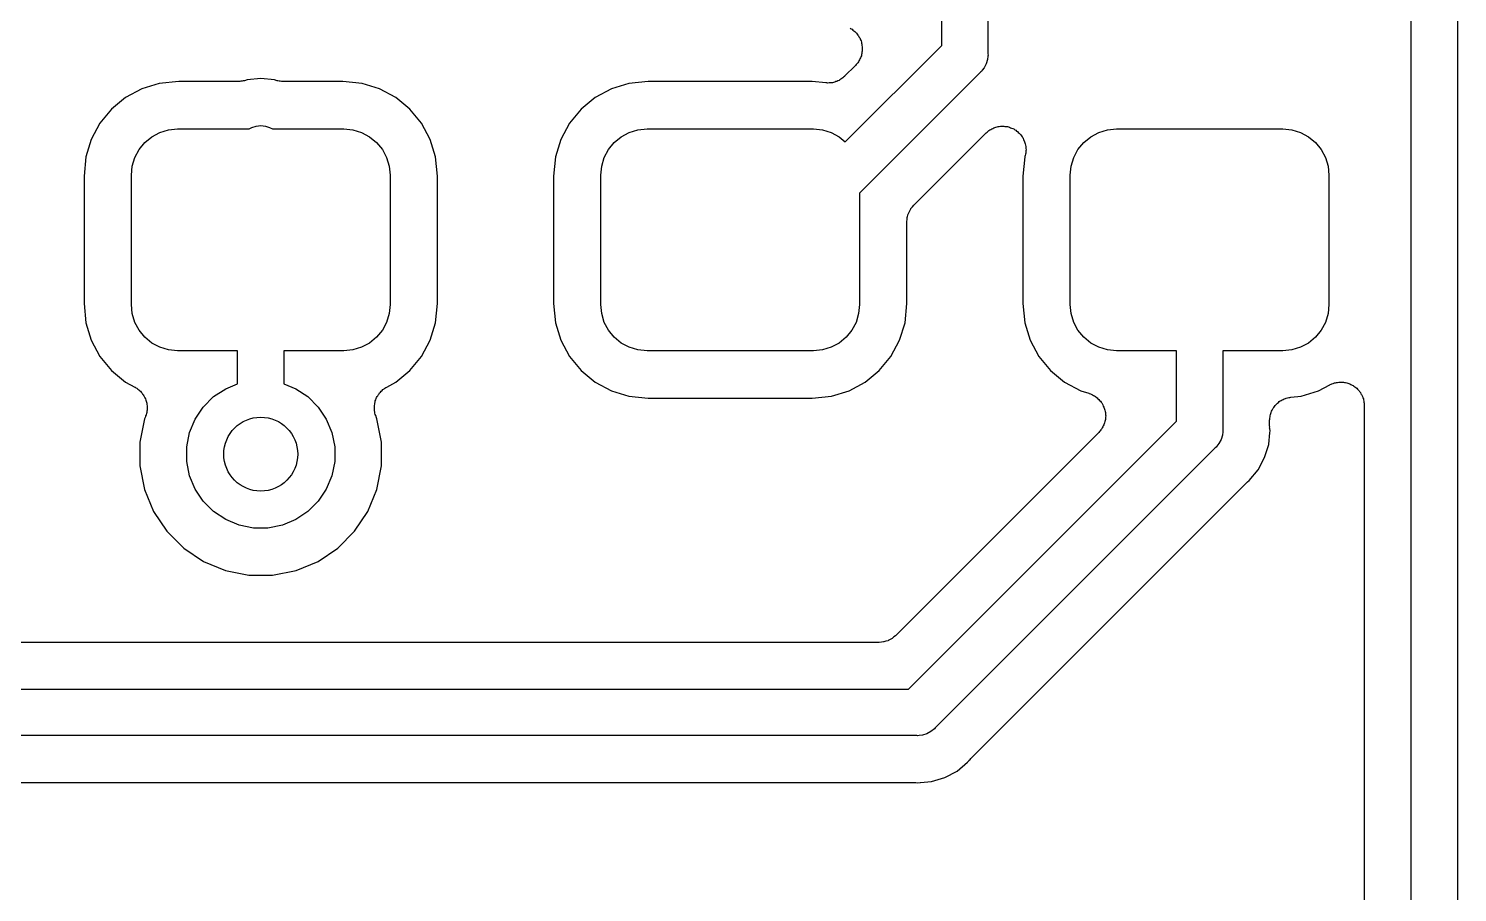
# Model space of a CAD drawing. Extents: x 94.3 to 145.3, y -143.8 to -113.4.
# Drawn here: x 127.65 to 135.38, y -137.75 to -133.08 of the extents above; entities that cross this region are included whole.
import ezdxf

# ---------------------------------------------------------------- set-up
doc = ezdxf.new("R2010")
doc.units = 0
doc.layers.add('BLACK', color=7, linetype='CONTINUOUS')

msp = doc.modelspace()

# ---------------------------------------------------------------- linework, layer by layer
at = {"layer": 'BLACK', "linetype": 'CONTINUOUS'}
for p, q in [((135.13, -140.791), (135.13, -120.148)), ((135.38, -120.194), (135.38, -140.837)), ((132.59, -133.171), (132.59, -129.286)), ((132.84, -129.286), (132.84, -133.217)), ((132.094, -133.078), (132.099, -133.081)), ((132.099, -133.081), (132.105, -133.084)), ((132.105, -133.084), (132.109, -133.088)), ((132.109, -133.088), (132.115, -133.092)), ((132.115, -133.092), (132.119, -133.096)), ((132.119, -133.096), (132.124, -133.1)), ((132.124, -133.1), (132.128, -133.105)), ((132.128, -133.105), (132.132, -133.11)), ((132.132, -133.11), (132.135, -133.115)), ((132.135, -133.115), (132.139, -133.119)), ((132.139, -133.119), (132.142, -133.125)), ((132.142, -133.125), (132.146, -133.13)), ((132.146, -133.13), (132.148, -133.136)), ((132.068, -133.693), (132.59, -133.171)), ((132.148, -133.136), (132.151, -133.141)), ((132.151, -133.141), (132.153, -133.147)), ((132.153, -133.147), (132.155, -133.153)), ((132.155, -133.153), (132.156, -133.159)), ((132.156, -133.159), (132.158, -133.165)), ((132.158, -133.165), (132.158, -133.171)), ((132.158, -133.171), (132.16, -133.178)), ((132.16, -133.202), (132.158, -133.208)), ((132.158, -133.208), (132.158, -133.214)), ((132.16, -133.178), (132.16, -133.184)), ((132.16, -133.184), (132.16, -133.19)), ((132.16, -133.19), (132.16, -133.196)), ((132.16, -133.196), (132.16, -133.202)), ((132.123, -133.279), (132.064, -133.338)), ((132.127, -133.274), (132.123, -133.279)), ((132.131, -133.27), (132.127, -133.274)), ((132.135, -133.265), (132.131, -133.27)), ((132.139, -133.26), (132.135, -133.265)), ((132.142, -133.255), (132.139, -133.26)), ((132.145, -133.249), (132.142, -133.255)), ((132.147, -133.244), (132.145, -133.249)), ((132.15, -133.238), (132.147, -133.244)), ((132.152, -133.232), (132.15, -133.238)), ((132.155, -133.227), (132.152, -133.232)), ((132.156, -133.22), (132.155, -133.227)), ((132.158, -133.214), (132.156, -133.22)), ((132.831, -133.271), (132.819, -133.293)), ((132.838, -133.248), (132.831, -133.27)), ((132.831, -133.27), (132.831, -133.271)), ((132.84, -133.229), (132.838, -133.248)), ((132.84, -133.217), (132.841, -133.223)), ((132.841, -133.223), (132.84, -133.229)), ((132.84, -133.229), (132.84, -133.229)), ((128.81, -133.363), (128.805, -133.365)), ((128.815, -133.362), (128.81, -133.363)), ((128.817, -133.362), (128.815, -133.362)), ((128.831, -133.357), (128.817, -133.362)), ((128.905, -133.35), (128.831, -133.357)), ((128.979, -133.357), (128.905, -133.35)), ((128.993, -133.362), (128.979, -133.357)), ((128.998, -133.363), (128.993, -133.362)), ((129.004, -133.364), (128.998, -133.363)), ((132.028, -133.363), (132.022, -133.366)), ((132.034, -133.36), (132.028, -133.363)), ((132.039, -133.357), (132.034, -133.36)), ((132.044, -133.354), (132.039, -133.357)), ((132.049, -133.35), (132.044, -133.354)), ((132.055, -133.346), (132.049, -133.35)), ((132.059, -133.343), (132.055, -133.346)), ((132.063, -133.339), (132.059, -133.343)), ((132.064, -133.338), (132.063, -133.339)), ((132.799, -133.316), (132.145, -133.97)), ((132.804, -133.312), (132.799, -133.316)), ((132.809, -133.305), (132.804, -133.312)), ((132.819, -133.293), (132.809, -133.305)), ((128.262, -133.406), (128.174, -133.453)), ((128.356, -133.377), (128.262, -133.406)), ((128.461, -133.367), (128.356, -133.377)), ((128.78, -133.367), (128.461, -133.367)), ((128.785, -133.367), (128.78, -133.367)), ((128.791, -133.367), (128.785, -133.367)), ((128.798, -133.365), (128.791, -133.367)), ((128.805, -133.365), (128.798, -133.365)), ((129.011, -133.365), (129.004, -133.364)), ((129.017, -133.367), (129.011, -133.365)), ((129.023, -133.367), (129.017, -133.367)), ((129.028, -133.367), (129.023, -133.367)), ((129.03, -133.367), (129.028, -133.367)), ((129.349, -133.367), (129.03, -133.367)), ((129.454, -133.377), (129.349, -133.367)), ((129.548, -133.406), (129.454, -133.377)), ((129.636, -133.453), (129.548, -133.406)), ((130.802, -133.406), (130.714, -133.453)), ((130.896, -133.377), (130.802, -133.406)), ((131.001, -133.367), (130.896, -133.377)), ((131.889, -133.367), (131.001, -133.367)), ((131.962, -133.374), (131.889, -133.367)), ((131.968, -133.374), (131.962, -133.374)), ((131.973, -133.375), (131.968, -133.374)), ((131.98, -133.374), (131.973, -133.375)), ((131.987, -133.374), (131.98, -133.374)), ((131.992, -133.373), (131.987, -133.374)), ((131.998, -133.373), (131.992, -133.373)), ((132.004, -133.371), (131.998, -133.373)), ((132.011, -133.37), (132.004, -133.371)), ((132.016, -133.367), (132.011, -133.37)), ((132.022, -133.366), (132.016, -133.367)), ((128.098, -133.516), (128.035, -133.592)), ((128.174, -133.453), (128.098, -133.516)), ((129.712, -133.516), (129.636, -133.453)), ((129.775, -133.592), (129.712, -133.516)), ((130.638, -133.516), (130.575, -133.592)), ((130.714, -133.453), (130.638, -133.516)), ((128.035, -133.592), (127.988, -133.68)), ((129.822, -133.68), (129.775, -133.592)), ((130.575, -133.592), (130.528, -133.68)), ((128.278, -133.696), (128.316, -133.665)), ((128.316, -133.665), (128.359, -133.642)), ((128.359, -133.642), (128.406, -133.628)), ((128.406, -133.628), (128.455, -133.623)), ((128.455, -133.623), (128.842, -133.623)), ((128.842, -133.623), (128.857, -133.615)), ((128.857, -133.615), (128.88, -133.608)), ((128.88, -133.608), (128.905, -133.605)), ((128.905, -133.605), (128.93, -133.608)), ((128.93, -133.608), (128.953, -133.615)), ((128.953, -133.615), (128.968, -133.623)), ((128.968, -133.623), (129.355, -133.623)), ((129.355, -133.623), (129.404, -133.628)), ((129.404, -133.628), (129.451, -133.642)), ((129.451, -133.642), (129.494, -133.665)), ((129.494, -133.665), (129.532, -133.696)), ((130.818, -133.696), (130.856, -133.665)), ((130.856, -133.665), (130.899, -133.642)), ((130.899, -133.642), (130.946, -133.628)), ((130.946, -133.628), (130.995, -133.623)), ((130.995, -133.623), (131.895, -133.623)), ((131.895, -133.623), (131.944, -133.628)), ((131.944, -133.628), (131.991, -133.642)), ((131.991, -133.642), (132.034, -133.665)), ((132.034, -133.665), (132.068, -133.693)), ((132.438, -134.036), (132.829, -133.645)), ((132.829, -133.645), (132.83, -133.644)), ((132.83, -133.644), (132.835, -133.64)), ((132.835, -133.64), (132.839, -133.636)), ((132.839, -133.636), (132.845, -133.632)), ((132.845, -133.632), (132.85, -133.628)), ((132.85, -133.628), (132.855, -133.625)), ((132.855, -133.625), (132.86, -133.622)), ((132.86, -133.622), (132.866, -133.62)), ((132.866, -133.62), (132.872, -133.617)), ((132.872, -133.617), (132.877, -133.615)), ((132.877, -133.615), (132.883, -133.613)), ((132.883, -133.613), (132.889, -133.612)), ((132.889, -133.612), (132.895, -133.61)), ((132.895, -133.61), (132.901, -133.609)), ((132.901, -133.609), (132.907, -133.608)), ((132.907, -133.608), (132.914, -133.608)), ((132.914, -133.608), (132.92, -133.608)), ((132.92, -133.608), (132.926, -133.608)), ((132.926, -133.608), (132.932, -133.609)), ((132.932, -133.609), (132.938, -133.61)), ((132.938, -133.61), (132.945, -133.61)), ((132.945, -133.61), (132.951, -133.612)), ((132.951, -133.612), (132.957, -133.614)), ((132.957, -133.614), (132.962, -133.616)), ((132.962, -133.616), (132.968, -133.618)), ((132.968, -133.618), (132.974, -133.621)), ((132.974, -133.621), (132.979, -133.623)), ((132.979, -133.623), (132.985, -133.627)), ((132.985, -133.627), (132.99, -133.63)), ((132.99, -133.63), (132.995, -133.634)), ((132.995, -133.634), (133, -133.637)), ((133, -133.637), (133.004, -133.642)), ((133.004, -133.642), (133.009, -133.646)), ((133.009, -133.646), (133.013, -133.65)), ((133.013, -133.65), (133.017, -133.655)), ((133.017, -133.655), (133.021, -133.66)), ((133.021, -133.66), (133.025, -133.665)), ((133.025, -133.665), (133.028, -133.67)), ((133.028, -133.67), (133.031, -133.675)), ((133.358, -133.696), (133.396, -133.665)), ((133.396, -133.665), (133.439, -133.642)), ((133.439, -133.642), (133.486, -133.628)), ((133.486, -133.628), (133.535, -133.623)), ((133.535, -133.623), (134.435, -133.623)), ((134.435, -133.623), (134.484, -133.628)), ((134.484, -133.628), (134.531, -133.642)), ((134.531, -133.642), (134.574, -133.665)), ((134.574, -133.665), (134.612, -133.696)), ((127.988, -133.68), (127.959, -133.774)), ((128.224, -133.777), (128.247, -133.734)), ((128.247, -133.734), (128.278, -133.696)), ((129.532, -133.696), (129.563, -133.734)), ((129.563, -133.734), (129.586, -133.777)), ((129.851, -133.774), (129.822, -133.68)), ((130.528, -133.68), (130.499, -133.774)), ((130.764, -133.777), (130.787, -133.734)), ((130.787, -133.734), (130.818, -133.696)), ((133.031, -133.675), (133.033, -133.681)), ((133.033, -133.681), (133.036, -133.687)), ((133.036, -133.687), (133.038, -133.693)), ((133.038, -133.693), (133.04, -133.698)), ((133.04, -133.698), (133.042, -133.704)), ((133.042, -133.704), (133.043, -133.711)), ((133.043, -133.711), (133.044, -133.717)), ((133.044, -133.717), (133.045, -133.723)), ((133.045, -133.747), (133.044, -133.754)), ((133.045, -133.723), (133.045, -133.729)), ((133.045, -133.729), (133.046, -133.735)), ((133.046, -133.735), (133.045, -133.741)), ((133.045, -133.741), (133.045, -133.747)), ((133.304, -133.777), (133.327, -133.734)), ((133.327, -133.734), (133.358, -133.696)), ((134.612, -133.696), (134.643, -133.734)), ((134.643, -133.734), (134.666, -133.777)), ((127.959, -133.774), (127.949, -133.879)), ((128.205, -133.873), (128.21, -133.824)), ((128.21, -133.824), (128.224, -133.777)), ((129.586, -133.777), (129.6, -133.824)), ((129.6, -133.824), (129.605, -133.873)), ((129.861, -133.879), (129.851, -133.774)), ((130.499, -133.774), (130.489, -133.879)), ((130.745, -133.873), (130.75, -133.824)), ((130.75, -133.824), (130.764, -133.777)), ((133.039, -133.774), (133.029, -133.879)), ((133.04, -133.772), (133.039, -133.774)), ((133.042, -133.766), (133.04, -133.772)), ((133.043, -133.76), (133.042, -133.766)), ((133.044, -133.754), (133.043, -133.76)), ((133.285, -133.873), (133.29, -133.824)), ((133.29, -133.824), (133.304, -133.777)), ((134.666, -133.777), (134.68, -133.824)), ((134.68, -133.824), (134.685, -133.873)), ((127.949, -133.879), (127.949, -134.567)), ((128.205, -134.573), (128.205, -133.873)), ((129.605, -133.873), (129.605, -134.573)), ((129.861, -134.567), (129.861, -133.879)), ((130.489, -133.879), (130.489, -134.567)), ((130.745, -134.573), (130.745, -133.873)), ((133.029, -133.879), (133.029, -134.567)), ((133.285, -134.573), (133.285, -133.873)), ((134.685, -133.873), (134.685, -134.573)), ((132.145, -133.97), (132.145, -134.573)), ((132.417, -134.065), (132.422, -134.055)), ((132.422, -134.055), (132.423, -134.055)), ((132.423, -134.054), (132.431, -134.045)), ((132.423, -134.055), (132.423, -134.054)), ((132.431, -134.045), (132.438, -134.036)), ((132.401, -134.124), (132.402, -134.112)), ((132.401, -134.125), (132.401, -134.124)), ((132.401, -134.126), (132.401, -134.125)), ((132.401, -134.125), (132.401, -134.125)), ((132.401, -134.125), (132.401, -134.125)), ((132.401, -134.567), (132.401, -134.126)), ((132.402, -134.112), (132.403, -134.101)), ((132.403, -134.101), (132.404, -134.1)), ((132.404, -134.099), (132.407, -134.088)), ((132.404, -134.1), (132.404, -134.099)), ((132.407, -134.088), (132.411, -134.077)), ((132.411, -134.076), (132.417, -134.065)), ((132.411, -134.077), (132.411, -134.076)), ((132.411, -134.076), (132.411, -134.076)), ((127.949, -134.567), (127.959, -134.672)), ((128.21, -134.622), (128.205, -134.573)), ((129.605, -134.573), (129.6, -134.622)), ((129.851, -134.672), (129.861, -134.567)), ((130.489, -134.567), (130.499, -134.672)), ((130.75, -134.622), (130.745, -134.573)), ((132.145, -134.573), (132.14, -134.622)), ((132.391, -134.672), (132.401, -134.567)), ((133.029, -134.567), (133.039, -134.672)), ((133.29, -134.622), (133.285, -134.573)), ((134.685, -134.573), (134.68, -134.622)), ((127.959, -134.672), (127.988, -134.766)), ((128.224, -134.669), (128.21, -134.622)), ((128.247, -134.712), (128.224, -134.669)), ((129.586, -134.669), (129.563, -134.712)), ((129.6, -134.622), (129.586, -134.669)), ((129.822, -134.766), (129.851, -134.672)), ((130.499, -134.672), (130.528, -134.766)), ((130.764, -134.669), (130.75, -134.622)), ((130.787, -134.712), (130.764, -134.669)), ((132.126, -134.669), (132.103, -134.712)), ((132.14, -134.622), (132.126, -134.669)), ((132.362, -134.766), (132.391, -134.672)), ((133.039, -134.672), (133.068, -134.766)), ((133.304, -134.669), (133.29, -134.622)), ((133.327, -134.712), (133.304, -134.669)), ((134.666, -134.669), (134.643, -134.712)), ((134.68, -134.622), (134.666, -134.669)), ((128.278, -134.75), (128.247, -134.712)), ((128.316, -134.781), (128.278, -134.75)), ((129.532, -134.75), (129.494, -134.781)), ((129.563, -134.712), (129.532, -134.75)), ((130.818, -134.75), (130.787, -134.712)), ((130.856, -134.781), (130.818, -134.75)), ((132.072, -134.75), (132.034, -134.781)), ((132.103, -134.712), (132.072, -134.75)), ((133.358, -134.75), (133.327, -134.712)), ((133.396, -134.781), (133.358, -134.75)), ((134.612, -134.75), (134.574, -134.781)), ((134.643, -134.712), (134.612, -134.75)), ((127.988, -134.766), (128.035, -134.854)), ((128.359, -134.804), (128.316, -134.781)), ((128.406, -134.818), (128.359, -134.804)), ((128.455, -134.823), (128.406, -134.818)), ((128.78, -134.823), (128.455, -134.823)), ((128.78, -135.001), (128.78, -134.823)), ((129.355, -134.823), (129.03, -134.823)), ((129.03, -134.823), (129.03, -135.001)), ((129.404, -134.818), (129.355, -134.823)), ((129.451, -134.804), (129.404, -134.818)), ((129.494, -134.781), (129.451, -134.804)), ((129.775, -134.854), (129.822, -134.766)), ((130.528, -134.766), (130.575, -134.854)), ((130.899, -134.804), (130.856, -134.781)), ((130.946, -134.818), (130.899, -134.804)), ((130.995, -134.823), (130.946, -134.818)), ((131.895, -134.823), (130.995, -134.823)), ((131.944, -134.818), (131.895, -134.823)), ((131.991, -134.804), (131.944, -134.818)), ((132.034, -134.781), (131.991, -134.804)), ((132.315, -134.854), (132.362, -134.766)), ((133.068, -134.766), (133.115, -134.854)), ((133.439, -134.804), (133.396, -134.781)), ((133.486, -134.818), (133.439, -134.804)), ((133.535, -134.823), (133.486, -134.818)), ((133.86, -134.823), (133.535, -134.823)), ((133.86, -135.203), (133.86, -134.823)), ((134.435, -134.823), (134.11, -134.823)), ((134.11, -134.823), (134.11, -135.249)), ((134.484, -134.818), (134.435, -134.823)), ((134.531, -134.804), (134.484, -134.818)), ((134.574, -134.781), (134.531, -134.804)), ((128.035, -134.854), (128.098, -134.93)), ((129.712, -134.93), (129.775, -134.854)), ((130.575, -134.854), (130.638, -134.93)), ((132.252, -134.93), (132.315, -134.854)), ((133.115, -134.854), (133.178, -134.93)), ((128.098, -134.93), (128.174, -134.993)), ((129.636, -134.993), (129.712, -134.93)), ((130.638, -134.93), (130.714, -134.993)), ((132.176, -134.993), (132.252, -134.93)), ((133.178, -134.93), (133.254, -134.993)), ((128.174, -134.993), (128.223, -135.019)), ((128.223, -135.019), (128.225, -135.02)), ((128.225, -135.02), (128.23, -135.023)), ((128.23, -135.023), (128.235, -135.026)), ((128.235, -135.026), (128.24, -135.03)), ((128.24, -135.03), (128.245, -135.034)), ((128.245, -135.034), (128.249, -135.038)), ((128.249, -135.038), (128.254, -135.042)), ((128.254, -135.042), (128.258, -135.047)), ((128.258, -135.047), (128.263, -135.052)), ((128.263, -135.052), (128.266, -135.057)), ((128.266, -135.057), (128.269, -135.061)), ((128.269, -135.061), (128.273, -135.067)), ((128.65, -135.071), (128.716, -135.028)), ((128.716, -135.028), (128.78, -135.001)), ((129.03, -135.001), (129.094, -135.028)), ((129.094, -135.028), (129.16, -135.071)), ((129.538, -135.066), (129.542, -135.06)), ((129.542, -135.06), (129.545, -135.055)), ((129.545, -135.055), (129.548, -135.051)), ((129.548, -135.051), (129.553, -135.046)), ((129.553, -135.046), (129.557, -135.041)), ((129.557, -135.041), (129.562, -135.037)), ((129.562, -135.037), (129.566, -135.033)), ((129.566, -135.033), (129.572, -135.029)), ((129.572, -135.029), (129.577, -135.025)), ((129.577, -135.025), (129.582, -135.022)), ((129.582, -135.022), (129.587, -135.019)), ((129.587, -135.019), (129.636, -134.993)), ((130.714, -134.993), (130.802, -135.04)), ((130.802, -135.04), (130.896, -135.069)), ((131.994, -135.069), (132.088, -135.04)), ((132.088, -135.04), (132.176, -134.993)), ((133.254, -134.993), (133.342, -135.04)), ((133.342, -135.04), (133.386, -135.053)), ((133.386, -135.053), (133.388, -135.054)), ((133.388, -135.054), (133.394, -135.056)), ((133.394, -135.056), (133.399, -135.058)), ((133.399, -135.058), (133.405, -135.061)), ((133.405, -135.061), (133.411, -135.064)), ((134.534, -135.069), (134.628, -135.04)), ((134.628, -135.04), (134.689, -135.007)), ((134.689, -135.007), (134.691, -135.006)), ((134.691, -135.006), (134.696, -135.004)), ((134.696, -135.004), (134.701, -135.002)), ((134.701, -135.002), (134.708, -135)), ((134.708, -135), (134.714, -134.997)), ((134.714, -134.997), (134.72, -134.996)), ((134.72, -134.996), (134.725, -134.995)), ((134.725, -134.995), (134.732, -134.994)), ((134.732, -134.994), (134.738, -134.993)), ((134.738, -134.993), (134.744, -134.993)), ((134.744, -134.993), (134.75, -134.992)), ((134.75, -134.992), (134.756, -134.993)), ((134.756, -134.993), (134.763, -134.993)), ((134.763, -134.993), (134.769, -134.994)), ((134.769, -134.994), (134.775, -134.995)), ((134.775, -134.995), (134.781, -134.997)), ((134.781, -134.997), (134.787, -134.998)), ((134.787, -134.998), (134.793, -135)), ((134.793, -135), (134.798, -135.002)), ((134.798, -135.002), (134.804, -135.005)), ((134.804, -135.005), (134.81, -135.008)), ((134.81, -135.008), (134.815, -135.011)), ((134.815, -135.011), (134.82, -135.014)), ((134.82, -135.014), (134.825, -135.018)), ((134.825, -135.018), (134.83, -135.022)), ((134.83, -135.022), (134.835, -135.026)), ((134.835, -135.026), (134.839, -135.03)), ((134.839, -135.03), (134.843, -135.035)), ((134.843, -135.035), (134.848, -135.039)), ((134.848, -135.039), (134.851, -135.044)), ((134.851, -135.044), (134.855, -135.049)), ((134.855, -135.049), (134.858, -135.055)), ((134.858, -135.055), (134.861, -135.06)), ((134.861, -135.06), (134.864, -135.066)), ((128.273, -135.067), (128.276, -135.073)), ((128.276, -135.073), (128.278, -135.078)), ((128.278, -135.078), (128.281, -135.083)), ((128.281, -135.083), (128.283, -135.09)), ((128.283, -135.09), (128.285, -135.096)), ((128.285, -135.096), (128.286, -135.101)), ((128.286, -135.101), (128.288, -135.107)), ((128.288, -135.107), (128.289, -135.114)), ((128.289, -135.114), (128.29, -135.12)), ((128.29, -135.12), (128.29, -135.126)), ((128.29, -135.126), (128.29, -135.132)), ((128.29, -135.132), (128.29, -135.138)), ((128.29, -135.138), (128.29, -135.145)), ((128.551, -135.193), (128.594, -135.127)), ((128.594, -135.127), (128.65, -135.071)), ((129.16, -135.071), (129.216, -135.127)), ((129.216, -135.127), (129.259, -135.193)), ((129.52, -135.118), (129.522, -135.112)), ((129.52, -135.124), (129.52, -135.118)), ((129.52, -135.13), (129.52, -135.124)), ((129.52, -135.136), (129.52, -135.13)), ((129.52, -135.143), (129.52, -135.136)), ((129.522, -135.105), (129.524, -135.1)), ((129.522, -135.112), (129.522, -135.105)), ((129.524, -135.1), (129.525, -135.094)), ((129.525, -135.094), (129.528, -135.088)), ((129.528, -135.088), (129.53, -135.081)), ((129.53, -135.081), (129.532, -135.076)), ((129.532, -135.076), (129.535, -135.071)), ((129.535, -135.071), (129.538, -135.066)), ((130.896, -135.069), (131.001, -135.079)), ((131.001, -135.079), (131.889, -135.079)), ((131.889, -135.079), (131.994, -135.069)), ((133.411, -135.064), (133.416, -135.067)), ((133.416, -135.067), (133.421, -135.07)), ((133.421, -135.07), (133.426, -135.074)), ((133.426, -135.074), (133.431, -135.078)), ((133.431, -135.078), (133.435, -135.082)), ((133.435, -135.082), (133.44, -135.086)), ((133.44, -135.086), (133.444, -135.091)), ((133.444, -135.091), (133.449, -135.095)), ((133.449, -135.095), (133.452, -135.1)), ((133.452, -135.1), (133.456, -135.105)), ((133.456, -135.105), (133.459, -135.111)), ((133.459, -135.111), (133.462, -135.116)), ((133.462, -135.116), (133.464, -135.122)), ((133.464, -135.122), (133.467, -135.127)), ((133.467, -135.127), (133.469, -135.133)), ((133.469, -135.133), (133.471, -135.139)), ((133.471, -135.139), (133.473, -135.145)), ((134.377, -135.145), (134.379, -135.14)), ((134.379, -135.14), (134.383, -135.134)), ((134.383, -135.134), (134.386, -135.129)), ((134.386, -135.129), (134.39, -135.124)), ((134.39, -135.124), (134.393, -135.119)), ((134.393, -135.119), (134.398, -135.115)), ((134.398, -135.115), (134.402, -135.11)), ((134.402, -135.11), (134.407, -135.106)), ((134.407, -135.106), (134.411, -135.102)), ((134.411, -135.102), (134.416, -135.098)), ((134.416, -135.098), (134.421, -135.094)), ((134.421, -135.094), (134.427, -135.091)), ((134.427, -135.091), (134.431, -135.088)), ((134.431, -135.088), (134.438, -135.086)), ((134.438, -135.086), (134.443, -135.083)), ((134.443, -135.083), (134.449, -135.081)), ((134.449, -135.081), (134.454, -135.079)), ((134.454, -135.079), (134.461, -135.077)), ((134.461, -135.077), (134.467, -135.076)), ((134.467, -135.076), (134.473, -135.075)), ((134.473, -135.075), (134.479, -135.074)), ((134.479, -135.074), (134.534, -135.069)), ((134.864, -135.066), (134.866, -135.071)), ((134.866, -135.071), (134.868, -135.077)), ((134.868, -135.077), (134.871, -135.083)), ((134.871, -135.083), (134.872, -135.089)), ((134.872, -135.089), (134.874, -135.095)), ((134.874, -135.095), (134.874, -135.101)), ((134.874, -135.101), (134.875, -135.107)), ((134.875, -135.107), (134.875, -135.113)), ((134.875, -135.113), (134.876, -135.119)), ((134.876, -135.119), (134.876, -138.018)), ((128.276, -135.191), (128.251, -135.318)), ((128.281, -135.18), (128.276, -135.191)), ((128.282, -135.174), (128.281, -135.18)), ((128.285, -135.169), (128.282, -135.174)), ((128.286, -135.163), (128.285, -135.169)), ((128.288, -135.156), (128.286, -135.163)), ((128.289, -135.15), (128.288, -135.156)), ((128.29, -135.145), (128.289, -135.15)), ((128.52, -135.265), (128.551, -135.193)), ((129.259, -135.193), (129.29, -135.265)), ((129.521, -135.149), (129.52, -135.143)), ((129.522, -135.154), (129.521, -135.149)), ((129.523, -135.161), (129.522, -135.154)), ((129.525, -135.167), (129.523, -135.161)), ((129.527, -135.173), (129.525, -135.167)), ((129.529, -135.178), (129.527, -135.173)), ((129.529, -135.18), (129.529, -135.178)), ((129.534, -135.191), (129.529, -135.18)), ((129.559, -135.318), (129.534, -135.191)), ((132.409, -136.654), (133.86, -135.203)), ((133.469, -135.218), (133.467, -135.224)), ((133.471, -135.213), (133.469, -135.218)), ((133.472, -135.206), (133.471, -135.213)), ((133.474, -135.2), (133.472, -135.206)), ((133.473, -135.145), (133.474, -135.151)), ((133.474, -135.151), (133.475, -135.157)), ((133.475, -135.194), (133.474, -135.2)), ((133.475, -135.157), (133.476, -135.164)), ((133.476, -135.188), (133.475, -135.194)), ((133.476, -135.164), (133.476, -135.169)), ((133.476, -135.169), (133.477, -135.175)), ((133.477, -135.175), (133.476, -135.182)), ((133.476, -135.182), (133.476, -135.188)), ((134.364, -135.199), (134.365, -135.193)), ((134.364, -135.2), (134.364, -135.199)), ((134.364, -135.23), (134.364, -135.2)), ((134.365, -135.187), (134.366, -135.181)), ((134.365, -135.193), (134.365, -135.187)), ((134.366, -135.181), (134.367, -135.174)), ((134.367, -135.174), (134.369, -135.168)), ((134.369, -135.168), (134.37, -135.163)), ((134.37, -135.163), (134.372, -135.157)), ((134.372, -135.157), (134.374, -135.15)), ((134.374, -135.15), (134.377, -135.145)), ((128.505, -135.343), (128.52, -135.265)), ((129.29, -135.265), (129.305, -135.343)), ((133.439, -135.265), (132.341, -136.363)), ((133.443, -135.26), (133.439, -135.265)), ((133.447, -135.256), (133.443, -135.26)), ((133.451, -135.251), (133.447, -135.256)), ((133.455, -135.246), (133.451, -135.251)), ((133.458, -135.24), (133.455, -135.246)), ((133.461, -135.235), (133.458, -135.24)), ((133.464, -135.229), (133.461, -135.235)), ((133.467, -135.224), (133.464, -135.229)), ((134.108, -135.28), (134.101, -135.303)), ((134.11, -135.261), (134.108, -135.28)), ((134.11, -135.249), (134.111, -135.255)), ((134.111, -135.255), (134.11, -135.261)), ((134.11, -135.261), (134.11, -135.261)), ((134.359, -135.328), (134.365, -135.267)), ((134.365, -135.235), (134.364, -135.23)), ((134.364, -135.241), (134.365, -135.235)), ((134.365, -135.243), (134.364, -135.241)), ((134.366, -135.255), (134.365, -135.243)), ((134.365, -135.267), (134.366, -135.255)), ((134.365, -135.267), (134.365, -135.267)), ((128.251, -135.318), (128.251, -135.446)), ((128.505, -135.421), (128.505, -135.343)), ((129.305, -135.343), (129.305, -135.421)), ((129.559, -135.446), (129.559, -135.318)), ((134.069, -135.348), (132.554, -136.863)), ((134.074, -135.344), (134.069, -135.348)), ((134.078, -135.339), (134.074, -135.344)), ((134.089, -135.325), (134.078, -135.339)), ((134.078, -135.339), (134.078, -135.339)), ((134.101, -135.303), (134.089, -135.325)), ((134.089, -135.325), (134.089, -135.325)), ((134.337, -135.401), (134.359, -135.329)), ((134.359, -135.329), (134.359, -135.328)), ((134.359, -135.328), (134.359, -135.328)), ((128.251, -135.446), (128.276, -135.573)), ((128.52, -135.499), (128.505, -135.421)), ((129.305, -135.421), (129.29, -135.499)), ((129.534, -135.573), (129.559, -135.446)), ((134.302, -135.467), (134.337, -135.401)), ((128.551, -135.571), (128.52, -135.499)), ((129.29, -135.499), (129.259, -135.571)), ((134.245, -135.532), (134.254, -135.524)), ((134.254, -135.524), (134.302, -135.467)), ((128.276, -135.573), (128.325, -135.692)), ((128.594, -135.637), (128.551, -135.571)), ((129.259, -135.571), (129.216, -135.637)), ((129.485, -135.692), (129.534, -135.573)), ((132.747, -137.029), (134.235, -135.541)), ((134.235, -135.541), (134.237, -135.539)), ((134.237, -135.539), (134.241, -135.536)), ((134.241, -135.536), (134.245, -135.532)), ((128.65, -135.693), (128.594, -135.637)), ((129.216, -135.637), (129.16, -135.693)), ((128.325, -135.692), (128.397, -135.799)), ((128.716, -135.736), (128.65, -135.693)), ((128.788, -135.767), (128.716, -135.736)), ((129.094, -135.736), (129.022, -135.767)), ((129.16, -135.693), (129.094, -135.736)), ((129.413, -135.799), (129.485, -135.692)), ((128.397, -135.799), (128.488, -135.89)), ((128.866, -135.782), (128.788, -135.767)), ((128.944, -135.782), (128.866, -135.782)), ((129.022, -135.767), (128.944, -135.782)), ((129.322, -135.89), (129.413, -135.799)), ((128.488, -135.89), (128.595, -135.962)), ((129.215, -135.962), (129.322, -135.89)), ((128.595, -135.962), (128.714, -136.011)), ((129.096, -136.011), (129.215, -135.962)), ((128.714, -136.011), (128.841, -136.036)), ((128.841, -136.036), (128.969, -136.036)), ((128.969, -136.036), (129.096, -136.011)), ((132.331, -136.371), (132.322, -136.379)), ((132.34, -136.364), (132.331, -136.371)), ((132.341, -136.363), (132.34, -136.364)), ((132.341, -136.363), (132.341, -136.363)), ((132.341, -136.363), (132.341, -136.363)), ((132.341, -136.363), (132.341, -136.363)), ((132.251, -136.4), (123.781, -136.4)), ((132.263, -136.399), (132.251, -136.4)), ((132.275, -136.398), (132.263, -136.399)), ((132.276, -136.398), (132.275, -136.398)), ((132.275, -136.398), (132.275, -136.398)), ((132.287, -136.394), (132.276, -136.398)), ((132.299, -136.391), (132.287, -136.394)), ((132.3, -136.39), (132.299, -136.391)), ((132.299, -136.391), (132.299, -136.391)), ((132.31, -136.385), (132.3, -136.39)), ((132.321, -136.38), (132.31, -136.385)), ((132.322, -136.379), (132.321, -136.379)), ((132.321, -136.379), (132.321, -136.38)), ((123.623, -136.654), (132.409, -136.654)), ((132.455, -136.904), (123.577, -136.904)), ((132.461, -136.905), (132.455, -136.904)), ((132.467, -136.904), (132.461, -136.905)), ((132.486, -136.902), (132.467, -136.904)), ((132.467, -136.904), (132.467, -136.904)), ((132.509, -136.895), (132.486, -136.902)), ((132.531, -136.883), (132.509, -136.895)), ((132.55, -136.868), (132.531, -136.883)), ((132.554, -136.863), (132.55, -136.868)), ((132.673, -137.096), (132.73, -137.048)), ((132.73, -137.048), (132.738, -137.039)), ((132.738, -137.039), (132.739, -137.037)), ((132.739, -137.037), (132.743, -137.034)), ((132.743, -137.034), (132.747, -137.029)), ((132.535, -137.153), (132.607, -137.131)), ((132.607, -137.131), (132.673, -137.096)), ((123.596, -137.158), (132.436, -137.158)), ((132.436, -137.158), (132.438, -137.158)), ((132.438, -137.158), (132.443, -137.159)), ((132.443, -137.159), (132.449, -137.159)), ((132.449, -137.159), (132.461, -137.16)), ((132.461, -137.16), (132.473, -137.159)), ((132.473, -137.159), (132.474, -137.159)), ((132.474, -137.159), (132.535, -137.153))]:
    msp.add_line(p, q, dxfattribs=at)
at = {"layer": 'BLACK'}
msp.add_circle((128.905, -135.382), 0.2, dxfattribs=at)

doc.saveas('drawing.dxf')
